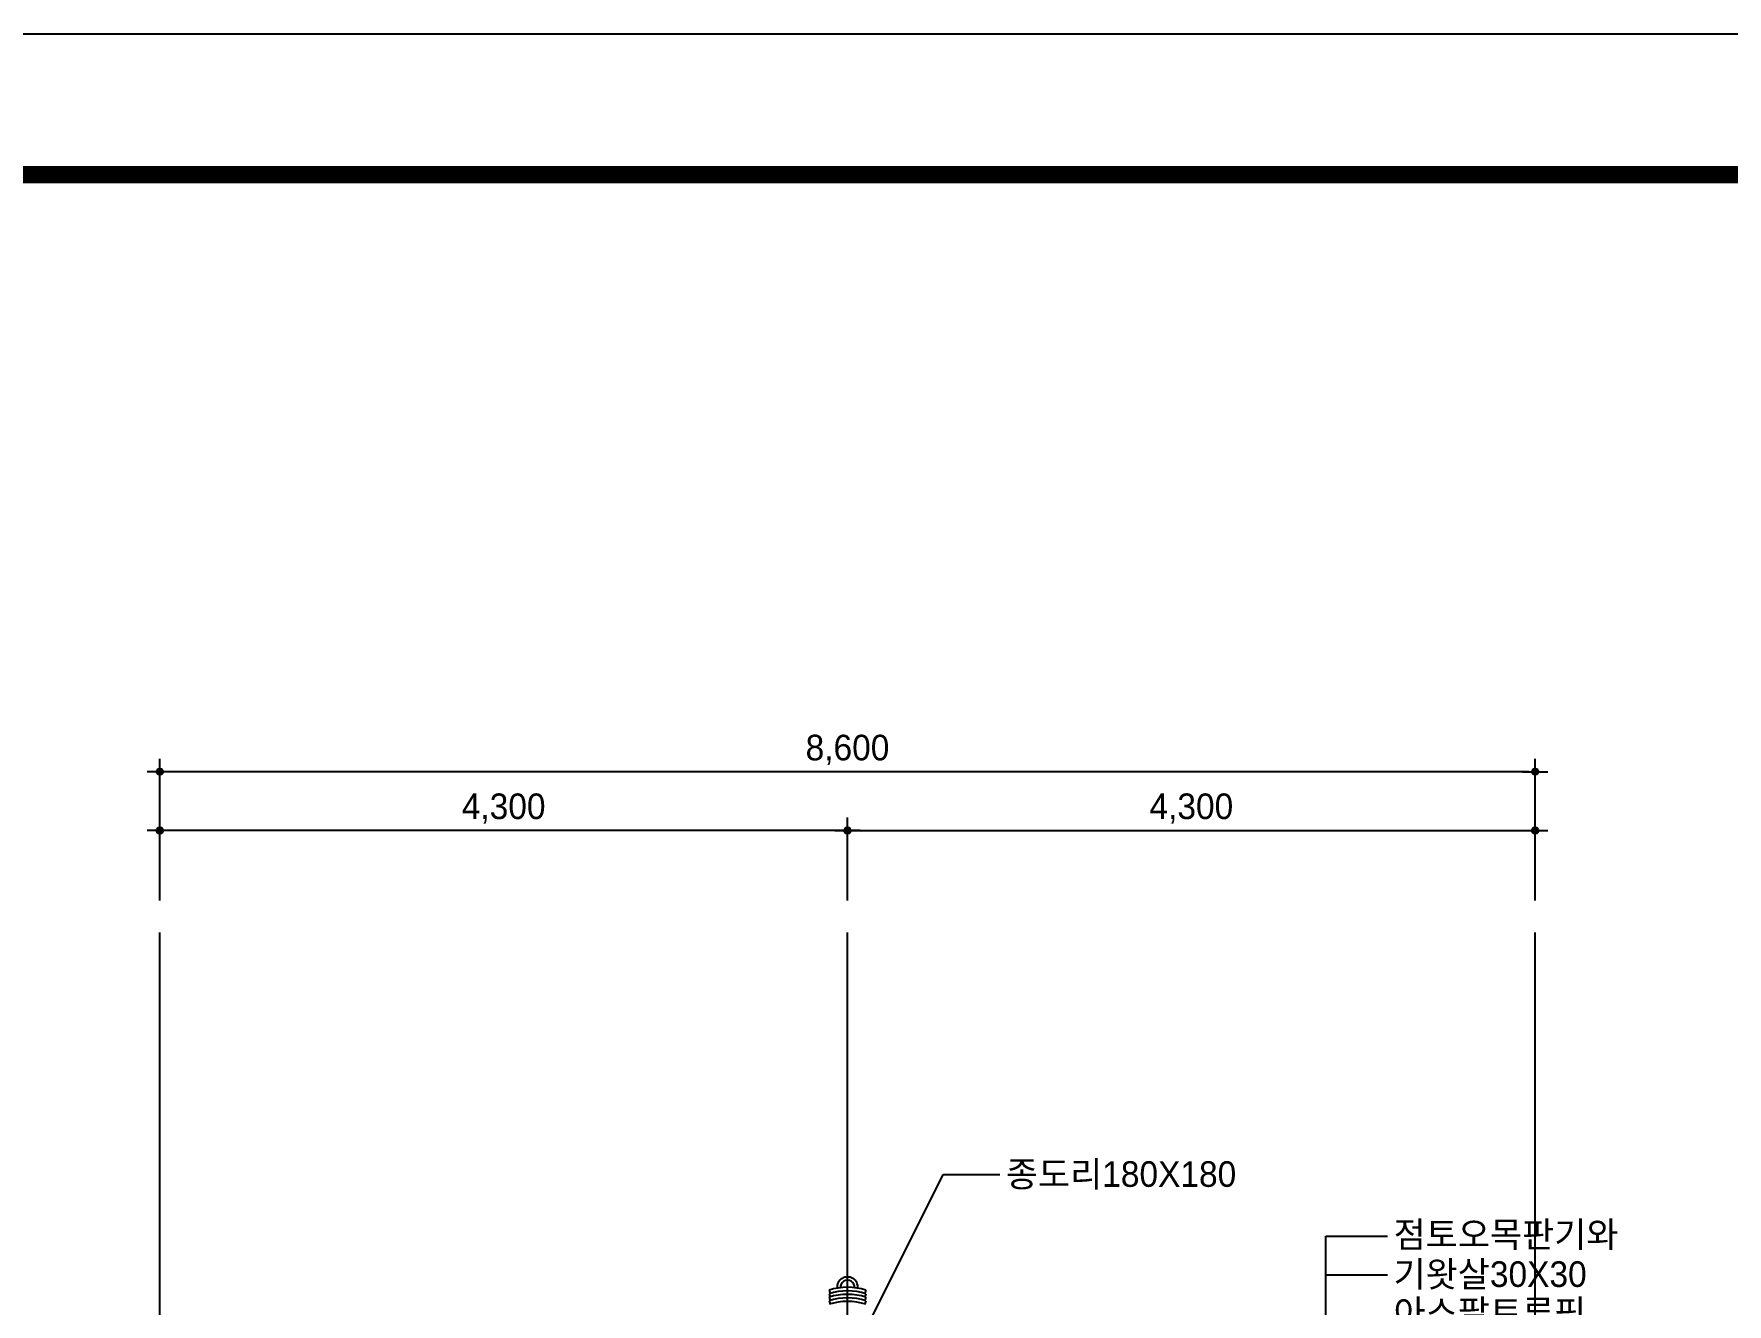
# Model space of a CAD drawing. Extents: x 216241 to 249881, y -129942 to -106182.
# Drawn here: x 228705 to 239293, y -114122 to -106182 of the extents above; entities that cross this region are included whole.
import ezdxf

# ---------------------------------------------------------------- set-up
doc = ezdxf.new("R2010")
doc.units = 0
doc.header["$LTSCALE"] = 50
doc.header["$MEASUREMENT"] = 0
doc.header["$PDMODE"] = 35
doc.header["$PDSIZE"] = -10
doc.linetypes.add('CEN', pattern=[62, 60, -1, 0, -1])
doc.layers.get('0').update_dxf_attribs({"linetype": 'CONTINUOUS'})
doc.layers.get('DEFPOINTS').update_dxf_attribs({"linetype": 'CONTINUOUS'})
for name, color, linetype in [('CEN', 1, 'CEN'), ('COR', 4, 'CONTINUOUS'), ('DIM', 7, 'CONTINUOUS'), ('HAT', 5, 'CONTINUOUS'), ('SYM', 7, 'CONTINUOUS'), ('WAL', 3, 'CONTINUOUS'), ('WALLI', 4, 'CONTINUOUS')]:
    doc.layers.add(name, color=color, linetype=linetype)
doc.styles.add('GHS', font='HYWULM_0.TTF')
doc.styles.add('현창', font='HYWULM_0.TTF')
doc.dimstyles.new('STANDARD$0', dxfattribs={"dimscale": 30, "dimtxt": 3, "dimasz": 1, "dimexe": 2, "dimexo": 5, "dimgap": 0.9, "dimtad": 1, "dimtoh": 1, "dimdec": 4, "dimzin": 0, "dimdsep": 46, "dimlunit": 6, "dimtxsty": 'GHS', "dimblk1": 'DIMDOT', "dimblk2": 'DIMDOT', "dimsah": 1, "dimcen": 0.09, "dimadec": 0, "dimazin": 0, "dimtfac": 1, "dimtdec": 4, "dimtofl": 0, "dimtmove": 2, "dimatfit": 3, "dimldrblk": 'DIMDOT', "dimfxl": 1, "dimtolj": 1, "dimtzin": 0, "dimarcsym": 0})

# ---------------------------------------------------------------- blocks, each defined once
blk = doc.blocks.new('20')
at = {"layer": 'COR', "linetype": 'Continuous', "const_width": 270}
blk.add_lwpolyline([(230424, -2398), (230424, -57398), (308324, -57398), (308324, -2398)], close=True, dxfattribs=at)
at = {"layer": 'HAT'}
blk.add_line((226424, -198), (310524, -198), dxfattribs=at)
blk = doc.blocks.new('DIMDOT')
at = {"linetype": 'Continuous'}
blk.add_line((-2, 0), (2, 0), dxfattribs=at)
for radius in [0.5, 0.25]:
    blk.add_circle((0, 0), radius, dxfattribs=at)
blk = doc.blocks.new('*D6')
at = {"layer": 'DEFPOINTS', "color": 0}
for p in [(229493, -110794), (229493, -111799), (238093, -111799)]:
    blk.add_point(p, dxfattribs=at)
at = {"layer": 'SYM', "color": 211, "lineweight": -2}
for p, q in [((229493, -111599), (229493, -110714)), ((238093, -111599), (238093, -110714)), ((238053, -110794), (229533, -110794))]:
    blk.add_line(p, q, dxfattribs=at)
at = {"layer": 'SYM', "color": 211, "lineweight": -2, "xscale": 40, "yscale": 40, "zscale": 40, "rotation": 180}
blk.add_blockref('DIMDOT', (229493, -110794), dxfattribs=at)
at = {"layer": 'SYM', "color": 211, "lineweight": -2, "xscale": 40, "yscale": 40, "zscale": 40}
blk.add_blockref('DIMDOT', (238093, -110794), dxfattribs=at)
at = {"layer": 'SYM', "color": 0, "insert": (233793, -110658), "char_height": 160, "attachment_point": 5, "style": '현창'}
blk.add_mtext('\\A1;8,600', dxfattribs=at)
blk = doc.blocks.new('*D7')
at = {"layer": 'DEFPOINTS', "color": 0}
for p in [(229493, -111161), (229493, -111799), (233793, -111799)]:
    blk.add_point(p, dxfattribs=at)
at = {"layer": 'SYM', "color": 211, "lineweight": -2}
for p, q in [((229493, -111599), (229493, -111081)), ((233753, -111161), (229533, -111161)), ((233793, -111599), (233793, -111081))]:
    blk.add_line(p, q, dxfattribs=at)
at = {"layer": 'SYM', "color": 211, "lineweight": -2, "xscale": 40, "yscale": 40, "zscale": 40, "rotation": 180}
blk.add_blockref('DIMDOT', (229493, -111161), dxfattribs=at)
at = {"layer": 'SYM', "color": 211, "lineweight": -2, "xscale": 40, "yscale": 40, "zscale": 40}
blk.add_blockref('DIMDOT', (233793, -111161), dxfattribs=at)
at = {"layer": 'SYM', "color": 0, "insert": (231643, -111025), "char_height": 160, "attachment_point": 5, "style": '현창'}
blk.add_mtext('\\A1;4,300', dxfattribs=at)
blk = doc.blocks.new('*D8')
at = {"layer": 'DEFPOINTS', "color": 0}
for p in [(238093, -111161), (233793, -111799), (238093, -111799)]:
    blk.add_point(p, dxfattribs=at)
at = {"layer": 'SYM', "color": 211, "lineweight": -2}
for p, q in [((233793, -111599), (233793, -111081)), ((233833, -111161), (238053, -111161)), ((238093, -111599), (238093, -111081))]:
    blk.add_line(p, q, dxfattribs=at)
at = {"layer": 'SYM', "color": 211, "lineweight": -2, "xscale": 40, "yscale": 40, "zscale": 40, "rotation": 180}
blk.add_blockref('DIMDOT', (233793, -111161), dxfattribs=at)
at = {"layer": 'SYM', "color": 211, "lineweight": -2, "xscale": 40, "yscale": 40, "zscale": 40}
blk.add_blockref('DIMDOT', (238093, -111161), dxfattribs=at)
at = {"layer": 'SYM', "color": 0, "insert": (235943, -111025), "char_height": 160, "attachment_point": 5, "style": '현창'}
blk.add_mtext('\\A1;4,300', dxfattribs=at)

msp = doc.modelspace()

# ---------------------------------------------------------------- linework, layer by layer
at = {"layer": 'CEN'}
for p, q in [((229492.98136, -123681.60654), (229492.98136, -111799.38988)), ((233792.98136, -123681.60654), (233792.98136, -111799.38988)), ((238092.98136, -123681.60654), (238092.98136, -111799.38988))]:
    msp.add_line(p, q, dxfattribs=at)
at = {"layer": 'DIM'}
for p, q in [((233792.98136, -114508.61103), (234390.33259, -113312.71886)), ((234390.33259, -113312.71886), (234746.03226, -113312.71886)), ((236784.17418, -115989.85865), (236784.17418, -113698.38174)), ((236784.17418, -113698.38174), (237170.11871, -113698.38174)), ((236784.17418, -113938.38174), (237170.11871, -113938.38174))]:
    msp.add_line(p, q, dxfattribs=at)
at = {"layer": 'WALLI'}
for p, q in [((233677.98136, -114035.1693), (233684.39807, -114055.16494)), ((233677.98136, -114057.16109), (233684.39807, -114077.15674)), ((233677.98136, -114079.15289), (233684.39807, -114099.14853)), ((233677.98136, -114101.14468), (233684.39807, -114121.14033)), ((233907.98136, -114035.1693), (233901.56465, -114055.16494)), ((233907.98136, -114057.16109), (233901.56465, -114077.15674)), ((233907.98136, -114079.15289), (233901.56465, -114099.14853)), ((233907.98136, -114101.14468), (233901.56465, -114121.14033))]:
    msp.add_line(p, q, dxfattribs=at)
for centre, radius, start, end in [((233792.98136, -114393.53041), 376.36111, 72.20828606, 107.79171394), ((233792.98136, -114017.1693), 65, 355.046154246, 184.953845754), ((233792.98136, -114017.1693), 44, 356.648893675, 183.351106325), ((233792.98136, -114415.5222), 376.36111, 72.20828606, 107.79171394), ((233792.98136, -114437.514), 376.36111, 72.20828606, 107.79171394), ((233792.98136, -114459.50579), 376.36111, 72.20828606, 107.79171394), ((233792.98136, -114481.49759), 376.36111, 72.20828606, 107.79171394)]:
    msp.add_arc(centre, radius, start, end, dxfattribs=at)

# ---------------------------------------------------------------- block references
at = {"layer": 'WAL', "xscale": 0.4000000000232831, "yscale": 0.4000000000232831, "zscale": 0.4000000000000001}
msp.add_blockref('20', (125671.26722, -106102.54601), dxfattribs=at)

# ---------------------------------------------------------------- texts
at = {"layer": 'DIM', "style": '현창'}
for s, p in [('종도리180X180', (234783.45424, -113389.0116)), ('점토오목판기와 ', (237207.99042, -113766.5418)), ('기왓살30X30', (237207.54069, -114014.67448)), ('아스팔트루핑 ', (237207.54069, -114254.67448))]:
    msp.add_text(s, height=160, dxfattribs=at).set_placement(p)

# ---------------------------------------------------------------- dimensions: what is measured, and where the dimension line sits
at = {"layer": 'SYM'}
for base, p1, picture, middle in [((229492.98136, -110793.73092), (238092.98136, -111799.38988), '*D6', (233792.98136, -110658.17832)), ((229492.98136, -111160.81206), (233792.98136, -111799.38988), '*D7', (231642.98136, -111025.36598))]:
    dim = msp.add_linear_dim(base=base, p1=p1, p2=(229492.98136, -111799.38988), dimstyle='STANDARD$0', override={"dimscale": 40, "dimtxt": 4, "dimgap": 1, "dimtoh": 0, "dimdle": 2, "dimclrd": 211, "dimclre": 211, "dimtix": 1, "dimtofl": 1}, dxfattribs=at)
    dim.commit()
    dim.dimension.update_dxf_attribs({"geometry": picture, "text_midpoint": middle})
dim = msp.add_linear_dim(base=(238092.98136, -111160.81206), p1=(233792.98136, -111799.38988), p2=(238092.98136, -111799.38988), angle=180, dimstyle='STANDARD$0', override={"dimscale": 40, "dimtxt": 4, "dimgap": 1, "dimtoh": 0, "dimdle": 2, "dimclrd": 211, "dimclre": 211, "dimtix": 1, "dimtofl": 1}, dxfattribs=at)
dim.commit()
dim.dimension.update_dxf_attribs({"geometry": '*D8', "text_midpoint": (235942.98136, -111025.36598)})

doc.saveas('drawing.dxf')
